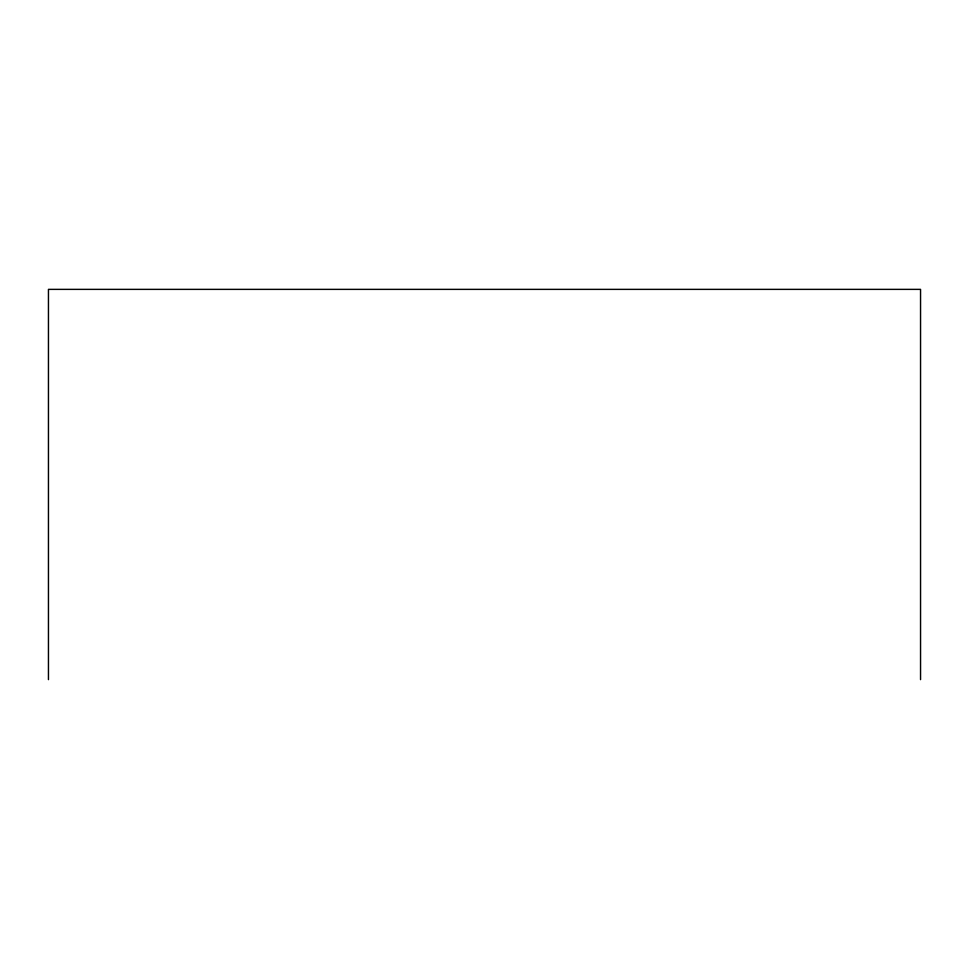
<?xml version="1.0" encoding="UTF-8"?>
<svg xmlns="http://www.w3.org/2000/svg" width="969" height="969" viewBox="0 0 969 969"><rect width="100%" height="100%" fill="white"/><g stroke="black" fill="none" stroke-linecap="round" stroke-linejoin="round"><path stroke-width="1.45" d="M920.55 679.632L920.55 289.368L48.45 289.368L48.45 679.632"/></g></svg>
